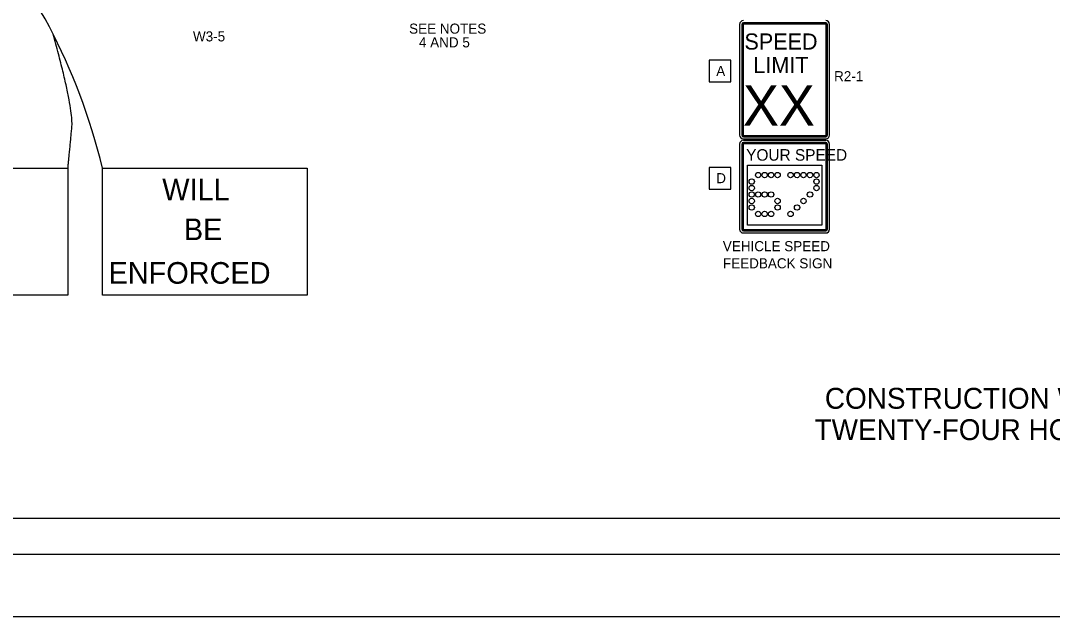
# Model space of a CAD drawing. Extents: x -893 to 867, y -474 to 712.
# Drawn here: x -484 to 232, y -474 to -61 of the extents above; entities that cross this region are included whole.
import ezdxf

# ---------------------------------------------------------------- set-up
doc = ezdxf.new("R2010")
doc.units = 0
for name, color, linetype in [('border_INSIDE-BORDER-anno', 7, 'Continuous'), ('border_PLOTTING-ELEMENTS', 7, 'Continuous'), ('border_rw_22x34_Cut_Lines', 7, 'Continuous'), ('border_SHEET', 7, 'Continuous'), ('tcd_SIGN-ROADSIDE', 7, 'Continuous'), ('tcd_SIGN-ROADSIDE-anno', 7, 'Continuous')]:
    doc.layers.add(name, color=color, linetype=linetype)

msp = doc.modelspace()

# ---------------------------------------------------------------- linework, layer by layer
at = {"layer": 'border_PLOTTING-ELEMENTS'}
for points in [[(-893.43, -474.04), (866.57, -474.04), (866.57, 711.96), (-893.43, 711.96)], [(-863.43, 668.96), (836.57, 668.96), (836.57, -431.04), (-863.43, -431.04)]]:
    msp.add_lwpolyline(points, close=True, dxfattribs=at)
at = {"layer": 'border_rw_22x34_Cut_Lines'}
msp.add_lwpolyline([(-863.43, 668.96), (836.57, 668.96), (836.57, -431.04), (-863.43, -431.04)], close=True, dxfattribs=at)
at = {"layer": 'border_SHEET'}
msp.add_line((811.57, -406.04), (-813.43, -406.04), dxfattribs=at)
at = {"layer": 'tcd_SIGN-ROADSIDE'}
for points in [[(15.21, -63.26), (15.21, -140.13)], [(16.64, -63.26), (16.64, -140.13)], [(17.12, -63.26), (17.12, -140.13)], [(17.59, -63.25), (17.59, -140.14)], [(75.01, -62.07), (17.83, -62.07)], [(75.01, -62.55), (17.83, -62.55)], [(75.01, -63.02), (17.83, -63.02)], [(75.25, -140.13), (75.25, -63.26)], [(75.72, -140.14), (75.72, -63.26)], [(76.2, -140.13), (76.2, -63.26)], [(77.63, -140.13), (77.63, -63.26)], [(17.83, -140.36), (75.01, -140.36)], [(17.83, -140.84), (75.01, -140.84)], [(17.83, -141.32), (75.01, -141.32)], [(17.83, -142.74), (75.01, -142.74)], [(15.21, -146.32), (15.21, -205.38)], [(16.64, -146.32), (16.64, -205.38)], [(17.12, -146.32), (17.12, -205.38)], [(17.59, -146.31), (17.59, -205.39)], [(75.01, -143.71), (17.83, -143.71)], [(75.01, -145.13), (17.83, -145.13)], [(75.01, -145.61), (17.83, -145.61)], [(75.01, -146.09), (17.83, -146.09)], [(75.25, -205.39), (75.25, -146.32)], [(75.72, -205.4), (75.72, -146.32)], [(76.2, -205.38), (76.2, -146.32)], [(77.63, -205.38), (77.63, -146.32)], [(17.83, -205.62), (75.01, -205.62)], [(17.83, -206.09), (75.01, -206.09)], [(17.83, -206.57), (75.01, -206.57)], [(17.83, -208), (75.01, -208)]]:
    msp.add_lwpolyline(points, dxfattribs=at)
for points in [[(-593.51, -162.92), (-451.29, -162.92), (-451.29, -251.25), (-593.51, -251.25)], [(-427.34, -162.92), (-285.11, -162.92), (-285.11, -251.25), (-427.34, -251.25)], [(20.56, -160.85), (72.24, -160.85), (72.24, -202.56), (20.56, -202.56)]]:
    msp.add_lwpolyline(points, close=True, dxfattribs=at)
for centre in [(23.57, -172.31), (28.07, -167.81), (32.57, -167.81), (37.07, -167.81), (41.57, -167.81), (50.57, -167.81), (55.07, -167.81), (59.57, -167.81), (64.07, -167.81), (68.57, -167.81), (68.57, -172.31), (23.57, -176.81), (68.57, -176.81), (23.57, -181.31), (23.57, -185.81), (28.07, -181.31), (32.57, -181.31), (37.07, -181.31), (41.57, -185.81), (59.57, -185.81), (64.07, -181.31), (23.57, -190.31), (28.07, -194.81), (32.57, -194.81), (37.07, -194.81), (41.57, -190.31), (50.57, -194.81), (55.07, -190.31)]:
    msp.add_circle(centre, 1.86, dxfattribs=at)
for centre, radius, start, end in [((17.83, -63.26), 2.62, 90, 180), ((17.83, -63.26), 1.19, 90, 180), ((17.83, -63.26), 0.714, 90, 180), ((17.83, -63.26), 0.238, 90, 180), ((17.83, -63.26), 0.238, 90, 180), ((75.01, -63.26), 2.62, 0, 90), ((75.01, -63.26), 1.19, 0, 90), ((75.01, -63.26), 0.714, 0, 90), ((75.01, -63.26), 0.238, 0, 90), ((75.01, -63.26), 0.238, 0, 90), ((17.83, -140.13), 2.62, 180, 270), ((17.83, -140.13), 1.19, 180, 270), ((17.83, -140.13), 0.714, 180, 270), ((17.83, -140.13), 0.238, 180, 270), ((17.83, -140.13), 0.238, 180, 270), ((75.01, -140.13), 0.714, 270, 360), ((75.01, -140.13), 1.19, 270, 360), ((75.01, -140.13), 2.62, 270, 360), ((75.01, -140.13), 0.238, 270, 360), ((75.01, -140.13), 0.238, 270, 360), ((17.83, -146.32), 2.62, 90, 180), ((17.83, -146.32), 1.19, 90, 180), ((17.83, -146.32), 0.714, 90, 180), ((17.83, -146.32), 0.238, 90, 180), ((17.83, -146.32), 0.238, 90, 180), ((75.01, -146.32), 2.62, 0, 90), ((75.01, -146.32), 1.19, 0, 90), ((75.01, -146.32), 0.714, 0, 90), ((75.01, -146.32), 0.238, 0, 90), ((75.01, -146.32), 0.238, 0, 90), ((17.83, -205.38), 2.62, 180, 270), ((17.83, -205.38), 1.19, 180, 270), ((17.83, -205.38), 0.714, 180, 270), ((17.83, -205.38), 0.238, 180, 270), ((17.83, -205.38), 0.238, 180, 270), ((75.01, -205.38), 0.714, 270, 360), ((75.01, -205.38), 1.19, 270, 360), ((75.01, -205.38), 2.62, 270, 360), ((75.01, -205.38), 0.238, 270, 360), ((75.01, -205.38), 0.238, 270, 360)]:
    msp.add_arc(centre, radius, start, end, dxfattribs=at)
at = {"layer": 'tcd_SIGN-ROADSIDE-anno'}
for points in [[(-5.97, -88.01), (-5.97, -103.01), (9.03, -103.01), (9.03, -88.01)], [(-5.97, -162.58), (-5.97, -177.58), (9.03, -177.58), (9.03, -162.58)]]:
    msp.add_lwpolyline(points, close=True, dxfattribs=at)
msp.add_ellipse((-559.85, -183.44), major_axis=(-65.17, 231.46), ratio=0.554871, start_param=4.645116, end_param=5.529863, dxfattribs=at)
msp.add_open_spline([(-451.29, -162.92), (-449.79, -147.73), (-447.33, -121.27), (-461.63, -69.97)], degree=2, dxfattribs=at)

# ---------------------------------------------------------------- texts
at = {"layer": 'border_INSIDE-BORDER-anno'}
for s, p in [('CONSTRUCTION WORK ZONE SPEED LIMIT REDUCTION', (74.39, -329.98)), ('TWENTY-FOUR HOURS A DAY 7 DAYS A WEEK (24/7) ', (67.25, -351.73))]:
    msp.add_text(s, height=14.5, dxfattribs=at).set_placement(p)
at = {"layer": 'tcd_SIGN-ROADSIDE'}
for s, height, p in [('SPEED', 11.2, (18.55, -80.73)), ('LIMIT', 11.2, (24.71, -96.96)), ('XX', 28, (17.5, -133.46)), ('YOUR SPEED', 8, (19.73, -157.82)), ('WILL', 15, (-385.81, -185.33)), ('BE', 15, (-370.81, -212.97)), ('ENFORCED', 15, (-423.13, -243.2))]:
    msp.add_text(s, height=height, dxfattribs=at).set_placement(p)
at = {"layer": 'tcd_SIGN-ROADSIDE-anno'}
for s, p in [('SEE NOTES', (-214.35, -69.68)), ('W3-5', (-364.48, -75.06)), ('4 AND 5', (-207.54, -79.21)), ('A', (-1.05, -99.1)), ('R2-1', (80.8, -102.7)), ('D', (-1.05, -173.45)), ('VEHICLE SPEED', (3.53, -220.64)), ('FEEDBACK SIGN', (3.6, -232.54))]:
    msp.add_text(s, height=7, dxfattribs=at).set_placement(p)

doc.saveas('drawing.dxf')
